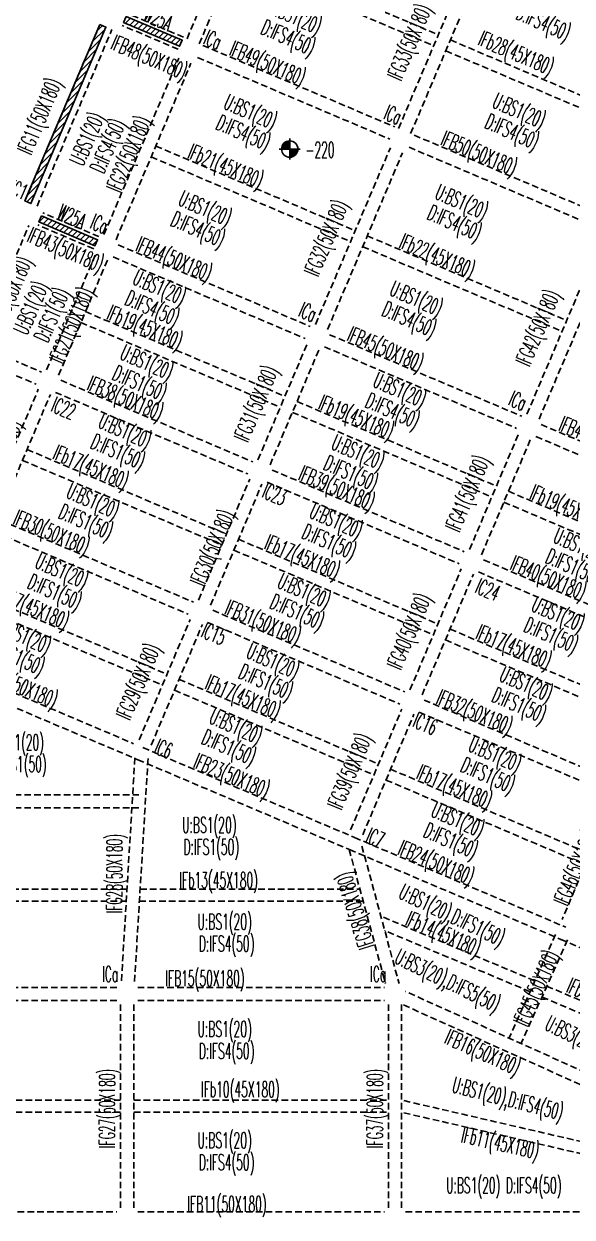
# Model space of a CAD drawing. Header units: centimetres. Extents: x -47768 to 194820, y -149527 to 141949.
# Drawn here: x 61099 to 63187, y 14199 to 18742 of the extents above; entities that cross this region are included whole.
import ezdxf
from ezdxf.enums import TextEntityAlignment as Align

# ---------------------------------------------------------------- set-up
doc = ezdxf.new("R2010")
doc.units = ezdxf.units.CM
doc.linetypes.add('HIDDEN', pattern=[0.375, 0.25, -0.125])
doc.layers.get('0').update_dxf_attribs({"color": 8})
for name, color, linetype in [('0S-B', 6, 'HIDDEN'), ('0S-J', 3, 'HIDDEN'), ('0S-WALL', 40, 'Continuous'), ('1S-BN', 7, 'Continuous'), ('1S-CN', 2, 'Continuous'), ('1S-FSN(主樓)', 11, 'Continuous'), ('1S-JN', 3, 'Continuous'), ('1S-SN', 4, 'Continuous'), ('1S-WN', 40, 'Continuous'), ('FL高程', 7, 'Continuous')]:
    doc.layers.add(name, color=color, linetype=linetype)
doc.styles.add('ae', font='romans.shx', dxfattribs={"bigfont": 'chineset.shx'})
doc.styles.add('CHINA', font='romans.shx', dxfattribs={"width": 0.85, "bigfont": 'chineset.shx'})
doc.styles.add('txt', font='romans.shx', dxfattribs={"height": 0.2, "bigfont": 'chineset.shx'})
pattern_1 = [(45, (61155.991, 17897.546), (-11.22532, 11.22532), [])]

# ---------------------------------------------------------------- blocks, each defined once
blk = doc.blocks.new('ELE')
at = {"ltscale": 100}
h = blk.add_hatch(color=0, dxfattribs=at)
h.dxf.hatch_style = 1
edge = h.paths.add_edge_path()
edge.add_arc((55199, -2026.6), 20.7, 90, 180)
edge.add_line((55178.3, -2026.6), (55199, -2026.6))
edge.add_line((55199, -2026.6), (55199, -2005.9))
h = blk.add_hatch(color=0, dxfattribs=at)
h.dxf.hatch_style = 1
edge = h.paths.add_edge_path()
edge.add_line((55199, -2047.4), (55199, -2026.6))
edge.add_line((55199, -2026.6), (55219.7, -2026.6))
edge.add_arc((55199, -2026.6), 20.7, 270, 360, ccw=False)
at = {"color": 0, "ltscale": 100}
for q in [(55172.4, -2026.6), (55199, -2000), (55225.6, -2026.6), (55199, -2053.2)]:
    blk.add_line((55199, -2026.6), q, dxfattribs=at)
blk.add_circle((55199, -2026.6), 20.7, dxfattribs=at)
blk = doc.blocks.new('0S-ELE')
at = {"layer": 'FL高程', "ltscale": 100, "xscale": 1.5, "yscale": 1.5, "zscale": 1.5}
blk.add_blockref('ELE', (-26764.5, -529.8), dxfattribs=at)
at = {"layer": 'FL高程', "ltscale": 100, "style": 'CHINA', "width": 0.5}
blk.add_attdef('+150', text='', height=60, dxfattribs=at).set_placement((56149.6, -3572.5), align=Align.MIDDLE)

msp = doc.modelspace()

# ---------------------------------------------------------------- hatches: boundary and pattern name
at = {"layer": '0S-WALL'}
h = msp.add_hatch(dxfattribs=at)
h.set_pattern_fill('ANSI31', color=256, scale=5)
h.set_pattern_definition(pattern_1)
h.paths.add_polyline_path([(61488.2524, 18770.5483), (61701.8095, 18679.8986), (61692.0413, 18656.886), (61478.4841, 18747.5356)])
h = msp.add_hatch(dxfattribs=at)
h.set_pattern_fill('ANSI31', color=256, scale=5)
h.set_pattern_definition([(45, (61102.864, 18058.012), (-11.22532, 11.22532), [])])
h.paths.add_polyline_path([(61388.0976, 18739.7487), (61411.1102, 18729.9805), (61125.8765, 18058.0119), (61102.8639, 18067.7802)])
h = msp.add_hatch(dxfattribs=at)
h.set_pattern_fill('ANSI31', color=256, scale=5)
h.set_pattern_definition(pattern_1)
h.paths.add_polyline_path([(61165.7591, 18011.2078), (61379.3163, 17920.5582), (61369.548, 17897.5456), (61155.9909, 17988.1952)])

# ---------------------------------------------------------------- linework, layer by layer
at = {"layer": '0S-B', "ltscale": 100}
for p, q in [((61720.3612, 18685.6201), (62005.5949, 19357.5886)), ((61766.3864, 18666.0835), (62051.6201, 19338.052)), ((62525.8029, 18343.7303), (62811.0366, 19015.6989)), ((62571.8281, 18324.1938), (62857.0619, 18996.1623)), ((61706.5282, 18691.4157), (61493.2654, 18781.9521)), ((61102.8636, 18067.7803), (61388.0974, 18739.7488)), ((61148.8889, 18048.2437), (61434.1226, 18720.2123)), ((61686.9895, 18645.3914), (61473.7267, 18735.9278)), ((61780.1664, 18660.1582), (62511.9678, 18349.5269)), ((61403.8733, 17940.0092), (61689.1065, 18611.978)), ((61449.8985, 17920.4727), (61735.1317, 18592.4415)), ((61760.6298, 18614.1329), (62492.4312, 18303.5017)), ((62585.6122, 18318.2667), (63317.4086, 18007.6346)), ((62209.3145, 17598.1198), (62494.5485, 18270.0882)), ((62566.0755, 18272.2415), (63297.8719, 17961.6094)), ((62255.3397, 17578.5832), (62540.5737, 18250.5516)), ((61384.175, 17931.9992), (61171.019, 18022.4903)), ((60924.2183, 17518.953), (61117.6304, 17974.6033)), ((61364.6363, 17885.9749), (61151.4803, 17976.466)), ((61457.8132, 17900.7417), (62189.6146, 17590.1104)), ((63014.7513, 17256.2321), (63299.985, 17928.2007)), ((63060.7766, 17236.6956), (63346.0103, 17908.6641)), ((61185.0633, 17424.5268), (61372.6148, 17866.3689)), ((61438.2767, 17854.7164), (62170.078, 17544.0852)), ((61231.0885, 17404.9902), (61418.64, 17846.8323)), ((60433.5892, 17727.2126), (61165.3906, 17416.5814)), ((60414.0526, 17681.1874), (61145.854, 17370.5562)), ((62263.255, 17558.8519), (62995.0522, 17248.2089)), ((61990.4848, 17082.6457), (62178.0569, 17524.4815)), ((62036.5091, 17063.107), (62224.0813, 17504.9428)), ((62243.7177, 17512.827), (62975.5149, 17202.1839)), ((61239.0038, 17385.2589), (61970.8051, 17074.6277)), ((60958.419, 16890.6426), (61153.779, 17350.8226)), ((61004.4433, 16871.1039), (61199.8033, 17331.2839)), ((61219.4672, 17339.2337), (61951.2686, 17028.6024)), ((62795.9668, 16740.7945), (62983.4607, 17182.5161)), ((63068.6916, 17216.952), (63800.4981, 16906.3309)), ((62841.9721, 16721.2108), (63029.5181, 17163.0552)), ((63049.1557, 17170.9265), (63780.9622, 16860.3054)), ((62044.4906, 17043.4754), (62776.2531, 16732.7337)), ((61763.8607, 16548.7527), (61959.2247, 17009.0059)), ((62024.9473, 16997.4531), (62756.7098, 16686.7114)), ((61809.886, 16529.2163), (62005.25, 16989.4695)), ((61012.427, 16851.4775), (61744.2265, 16540.841)), ((60992.8901, 16805.4524), (61724.6897, 16494.8159)), ((62849.8865, 16701.4795), (63581.6929, 16390.8584)), ((62569.3025, 16206.8631), (62764.6903, 16667.1086)), ((62615.3268, 16187.3244), (62810.7146, 16647.5699)), ((62830.3506, 16655.4539), (63562.157, 16344.8328)), ((61817.8668, 16509.5832), (62549.6333, 16198.853)), ((61537.736, 16016.0361), (61732.6302, 16475.1038)), ((61583.7601, 15996.4969), (61778.6543, 16455.5645)), ((61798.3242, 16463.5605), (62530.0907, 16152.8303)), ((60782.6618, 16313.4422), (61516.8003, 16001.8075)), ((60727.4766, 16282.55), (61532.9139, 15940.6491)), ((62343.1773, 15674.1449), (62538.0424, 16133.2234)), ((62623.3083, 16167.6936), (63355.1119, 15857.0668)), ((62389.2026, 15654.6085), (62584.0678, 16113.687)), ((62603.772, 16121.6682), (63335.5756, 15811.0415)), ((61521.7075, 15947.8646), (61469.8085, 15089.1276)), ((61552.4514, 15986.674), (62357.8927, 15644.7844)), ((61571.6165, 15944.8482), (61519.7175, 15086.1112)), ((61532.9149, 15940.6487), (62338.3561, 15598.7592)), ((60688.3864, 15807.3315), (61536.7473, 15807.3315)), ((63343.4868, 15791.3325), (63148.6062, 15332.1269)), ((60688.3864, 15757.3315), (61536.7473, 15757.3315)), ((62357.8927, 15644.7844), (63163.3344, 15302.8947)), ((62337.9973, 15598.9699), (62475.7484, 15089.1276)), ((62338.3561, 15598.7592), (63143.7979, 15256.8695)), ((62386.2665, 15612.0114), (62527.5412, 15089.1276)), ((63123.8251, 15275.3678), (62947.0419, 14881.5127)), ((63169.4407, 15254.8931), (62992.6576, 14861.038)), ((63143.7979, 15256.8695), (63949.2396, 14914.9797)), ((61452.4379, 15074.1824), (60512.4379, 15074.1824)), ((61532.4379, 15074.1824), (62472.4379, 15074.1824)), ((63647.9082, 14565.1077), (62552.4379, 15058.5297)), ((61452.4379, 15024.1824), (60512.4379, 15024.1824)), ((61467.44, 15009.1276), (61467.44, 14234.1276)), ((61517.44, 15009.1276), (61517.44, 14234.1276)), ((61532.4379, 15024.1824), (62472.4379, 15024.1824)), ((62487.44, 15009.1276), (62487.44, 14234.1276)), ((62537.44, 15009.1276), (62537.44, 14234.1276)), ((63627.374, 14519.5188), (62540.3697, 15009.1276)), ((60512.4379, 14219.1824), (61452.4379, 14219.1824)), ((61532.4379, 14219.1824), (62472.4379, 14219.1824)), ((62552.4379, 14219.1824), (63615.4379, 14219.1824))]:
    msp.add_line(p, q, dxfattribs=at)
at = {"layer": '0S-J', "ltscale": 100}
for p, q in [((61917.7947, 19022.7791), (62677.2112, 18700.4259)), ((61900.2118, 18981.3564), (62659.6283, 18659.0032)), ((62723.2365, 18680.8894), (63482.653, 18358.5362)), ((62705.6536, 18639.4667), (63465.0701, 18317.1135)), ((61601.2516, 18277.0397), (62360.6797, 17954.6943)), ((61583.6692, 18235.6167), (62343.0974, 17913.2713)), ((62406.7053, 17935.1584), (63166.1262, 17612.8133)), ((62389.1229, 17893.7355), (63148.5438, 17571.3904)), ((61333.6007, 17646.4938), (62093.0289, 17324.1484)), ((61316.0184, 17605.0708), (62075.4466, 17282.7255)), ((62121.4721, 17263.1896), (62880.893, 16940.8445)), ((62139.0545, 17304.6125), (62898.4754, 16982.2674)), ((61110.873, 17121.8111), (61870.3164, 16799.4593)), ((61093.2907, 17080.3881), (61852.7341, 16758.0363)), ((62944.499, 16962.7252), (63703.9085, 16640.3579)), ((62926.9153, 16921.3028), (63686.3248, 16598.9355)), ((61916.342, 16779.9234), (62675.7629, 16457.5783)), ((61898.7595, 16738.5004), (62658.1804, 16416.1554)), ((60884.5047, 16588.5504), (61643.9592, 16266.1938)), ((60866.9224, 16547.1274), (61626.3769, 16224.7709)), ((62721.7864, 16438.0361), (63481.1711, 16115.6793)), ((62704.2027, 16396.6137), (63463.5874, 16074.257)), ((61689.9848, 16246.6579), (62449.4057, 15924.3129)), ((61672.4024, 16205.235), (62431.8233, 15882.8899)), ((62495.4293, 15904.7706), (63254.8388, 15582.4033)), ((62477.8456, 15863.3482), (63237.2551, 15540.9809)), ((61491.4842, 15447.7794), (60582.5559, 15447.7794)), ((61541.5745, 15447.7794), (62378.8167, 15447.7794)), ((61491.4842, 15402.7794), (60582.5559, 15402.7794)), ((61538.855, 15402.7794), (62390.9786, 15402.7794)), ((63044.1399, 15099.1876), (62458.414, 15344.9801)), ((63026.7272, 15057.693), (62473.2855, 15289.9379)), ((63072.3047, 15037.2343), (63782.7028, 14737.5858)), ((63089.7937, 15078.6968), (63809.313, 14775.2009)), ((61467.44, 14644.1824), (60497.4381, 14644.1824)), ((61517.44, 14644.1824), (62487.44, 14644.1824)), ((63630.1334, 14392.7099), (62537.44, 14644.7733)), ((61467.44, 14599.1824), (60497.4381, 14599.1824)), ((61517.44, 14599.1824), (62487.44, 14599.1824)), ((63630.1334, 14346.5281), (62537.44, 14598.5915))]:
    msp.add_line(p, q, dxfattribs=at)
at = {"layer": '0S-WALL', "ltscale": 100}
for points in [[(61488.2524, 18770.5483), (61701.8095, 18679.8986), (61692.0413, 18656.886), (61478.4841, 18747.5356), (61488.2524, 18770.5483)], [(61388.0976, 18739.7487), (61411.1102, 18729.9805), (61125.8765, 18058.0119), (61102.8639, 18067.7802), (61388.0976, 18739.7487)], [(61165.7591, 18011.2078), (61379.3163, 17920.5582), (61369.548, 17897.5456), (61155.9909, 17988.1952), (61165.7591, 18011.2078)]]:
    msp.add_lwpolyline(points, dxfattribs=at)

# ---------------------------------------------------------------- block references
at = {"layer": 'FL高程', "color": 0, "ltscale": 100}
msp.add_blockref('0S-ELE', (6077.4077, 21835.2046), dxfattribs=at).add_auto_attribs({'+150': '-220'})

# ---------------------------------------------------------------- texts
at = {"layer": '1S-BN', "style": 'txt', "width": 0.5}
for s, rotation, p in [('IFG33(50X180)', 427, (62570.6116, 18671.2431)), ('IFB48(50X180)', 337, (61574.5624, 18611.8883)), ('IFB49(50X180)', 337, (62025.7745, 18588.5634)), ('IFG11(50X180)', 427, (61161.4802, 18389.432)), ('IFG22(50X180)', 427, (61500.8703, 18245.3694)), ('IFB50(50X180)', 337, (62831.2162, 18246.6737)), ('IFG32(50X180)', 427, (62254.1194, 17925.6342)), ('IFB43(50X180)', 337, (61256.2667, 17878.9931)), ('IFB44(50X180)', 337, (61669.3595, 17843.6053)), ('IFG10(50X180)', 427, (61048.4704, 17711.0076)), ('IFG21(50X180)', 427, (61283.1108, 17593.6459)), ('IFG42(50X180)', 427, (63059.5612, 17583.7444)), ('IFB45(50X180)', 337, (62474.8012, 17501.7156)), ('IFB38(50X180)', 337, (61483.9962, 17313.9255)), ('IFG31(50X180)', 427, (61986.4686, 17295.0883)), ('IFG20(50X180)', 427, (61010.4832, 17090.1413)), ('IFB46(50X180)', 337, (63280.243, 17159.8258)), ('IFG41(50X180)', 427, (62791.9104, 16953.1986)), ('IFB39(50X180)', 337, (62289.4379, 16972.0358)), ('IFB30(50X180)', 337, (61202.8771, 16803.24)), ('IFG30(50X180)', 427, (61819.8151, 16746.6034)), ('IFB40(50X180)', 337, (63094.8797, 16630.1461)), ('IFB31(50X180)', 337, (62008.3188, 16461.3503)), ('IFG40(50X180)', 427, (62569.1936, 16428.5108)), ('IFG29(50X180)', 427, (61537.3671, 16237.0716)), ('IFB22(50X180)', 337, (61081.7213, 16219.1566)), ('IFB32(50X180)', 337, (62813.7606, 16119.4605)), ('IFG39(50X180)', 427, (62342.8089, 15895.1818)), ('IFB23(50X180)', 337, (61889.0162, 15876.4802)), ('IFG46(50X180)', 427, (63204.3487, 15529.4848)), ('IFG28(50X180)', 90, (61447.8583, 15506.9809)), ('IFB24(50X180)', 337, (62667.8911, 15545.8576)), ('IFG38(50X180)', 107.5201481, (62364.1811, 15367.7769)), ('IFG45(50X180)', 425.8846008, (63053.3935, 15070.0872)), ('IFB15(50X180)', 359.9999978, (61788.2478, 15104.2515)), ('IFB16(50X180)', 695.8846105, (62844.6719, 14823.6315)), ('IFG27(50X180)', 90, (61419.6299, 14613.1561)), ('IFG37(50X180)', 90, (62439.6294, 14613.1562)), ('IFB11(50X180)', 360.0000198, (61872.1369, 14245.0515))]:
    msp.add_text(s, height=60, rotation=rotation, dxfattribs=at).set_placement(p, align=Align.MIDDLE)
at = {"layer": '1S-CN', "style": 'txt', "width": 0.5}
for s, p in [('ICa', (61818.8847, 18682.0587)), ('ICa', (62504.9119, 18396.2586)), ('IWC1', (61065.3949, 18115.6778)), ('ICa', (61386.4723, 17980.8601)), ('ICa', (62180.6648, 17645.2822)), ('IC22', (61250.2788, 17278.7921)), ('ICa', (62980.2952, 17307.6737)), ('IC23', (62053.6755, 16951.4083)), ('IC24', (62865.6297, 16588.0034)), ('IC15', (61822.4489, 16419.4691)), ('IC16', (62627.8906, 16077.5794)), ('IC6', (61631.2042, 15982.715)), ('IC7', (62437.4833, 15643.66))]:
    msp.add_text(s, height=60, rotation=337, dxfattribs=at).set_placement(p, align=Align.MIDDLE)
for p in [(61427.7334, 15124.4985), (62447.7335, 15124.4984)]:
    msp.add_text('ICa', height=60, dxfattribs=at).set_placement(p, align=Align.MIDDLE)
at = {"layer": '1S-FSN(主樓)', "linetype": 'Continuous', "style": 'ae', "width": 0.5}
for s, rotation, p in [('D:IFS1(50)', 66.2373114, (61189.5646, 17525.3028)), ('D:IFS1(50)', 336.2373114, (61430.9564, 17389.9189)), ('D:IFS1(50)', 336.2373114, (62235.4339, 17047.1905)), ('D:IFS1(50)', 336.2373114, (62152.3404, 16786.3296)), ('D:IFS1(50)', 336.2373114, (63080.833, 16691.9372)), ('D:IFS1(50)', 336.2373114, (62030.5241, 16519.7415)), ('D:IFS1(50)', 336.2373114, (62997.7395, 16431.0764)), ('D:IFS1(50)', 336.2373114, (61911.7669, 16252.7336)), ('D:IFS1(50)', 336.2373114, (62875.9232, 16164.4882)), ('D:IFS1(50)', 336.2373114, (61770.3905, 16003.8746)), ('D:IFS1(50)', 336.2373114, (62757.166, 15897.4803)), ('D:IFS1(50)', 336.2373114, (62615.7896, 15648.6214)), ('U:BS1(20),D:IFS1(50)', 694.4227854, (62521.7289, 15415.9855))]:
    msp.add_text(s, height=60, rotation=rotation, dxfattribs=at).set_placement(p)
at = {"layer": '1S-FSN(主樓)', "ltscale": 100, "style": 'ae', "width": 0.5}
for p in [(61347.8629, 17129.058), (61226.0466, 16862.4699), (61107.2895, 16595.4619), (60965.913, 16346.603)]:
    msp.add_text('D:IFS1(50)', height=60, rotation=336.2373114, dxfattribs=at).set_placement(p)
msp.add_text('D:IFS1(50)', height=60, dxfattribs=at).set_placement((60973.3311, 15893.7906))
at = {"layer": '1S-FSN(主樓)', "linetype": 'Continuous', "style": 'ae', "width": 0.5}
msp.add_text('D:IFS1(50)', height=60, dxfattribs=at).set_placement((61706.328, 15578.6957))
at = {"layer": '1S-JN', "style": 'txt', "width": 0.5}
for s, rotation, p in [('IFb28(45X180)', 337, (62972.3668, 18627.8616)), ('IFb21(45X180)', 337, (61866.2043, 18197.2353)), ('IFb22(45X180)', 337, (62671.6461, 17855.3456)), ('IFb19(45X180)', 337, (61558.0857, 17583.8663)), ('IFb19(45X180)', 337, (62363.5275, 17241.9766)), ('IFb17(45X180)', 337, (61352.8703, 17051.7369)), ('IFb19(45X180)', 337, (63168.9692, 16900.0869)), ('IFb17(45X180)', 337, (62158.3121, 16709.8471)), ('IFb17(45X180)', 337, (61126.5202, 16518.4684)), ('IFb17(45X180)', 337, (62963.7538, 16367.9574)), ('IFb17(45X180)', 337, (61931.962, 16176.5787)), ('IFb17(45X180)', 337, (62737.4037, 15834.6889)), ('IFb13(45X180)', 359.9999981, (61840.4237, 15477.8483)), ('IFb14(45X180)', 696.0494558, (62694.8912, 15274.6947)), ('IFb15(45X180)', 696.0494553, (63308.085, 15019.6776)), ('IFb10(45X180)', 359.9999994, (61923.0715, 14681.652)), ('IFb11(45X180)', 347.383873, (62912.2294, 14477.4154))]:
    msp.add_text(s, height=60, rotation=rotation, dxfattribs=at).set_placement(p, align=Align.MIDDLE)
at = {"layer": '1S-SN', "linetype": 'Continuous', "style": 'ae', "width": 0.5}
for s, rotation, p in [('U:BS1(20)', 336.2373114, (62025.8043, 18784.3429)), ('D:IFS4(50)', 336.2373114, (62969.2159, 18762.1033)), ('D:IFS4(50)', 336.2373114, (61996.5722, 18705.9238)), ('U:BS1(20)', 336.2373114, (61855.0358, 18421.8755)), ('U:BS1(20)', 336.2373114, (62878.4001, 18426.2037)), ('U:BS1(20)', 66.2373114, (61324.4031, 18197.808)), ('D:IFS4(50)', 336.2373114, (62849.1679, 18347.7846)), ('D:IFS4(50)', 66.2373114, (61402.8222, 18168.5758)), ('D:IFS4(50)', 336.2373114, (61825.8037, 18343.4564)), ('U:BS1(20)', 336.2373114, (62659.5133, 18079.1471)), ('U:BS1(20)', 336.2373114, (61682.3829, 18054.3405)), ('D:IFS4(50)', 336.2373114, (62630.2811, 18000.728)), ('D:IFS4(50)', 336.2373114, (61653.1507, 17975.9214)), ('U:BS1(20)', 336.2373114, (61508.4209, 17753.4358)), ('U:BS1(20)', 336.2373114, (62486.8604, 17711.6122)), ('U:BS1(20)', 66.2373114, (61111.1455, 17554.535)), ('D:IFS4(50)', 336.2373114, (61479.1887, 17675.0167)), ('D:IFS4(50)', 336.2373114, (62457.6282, 17633.1931)), ('U:BS1(20)', 336.2373114, (61460.1886, 17468.338)), ('U:BS1(20)', 336.2373114, (62423.6879, 17363.5119)), ('D:IFS4(50)', 336.2373114, (62394.4557, 17285.0928)), ('U:BS1(20)', 336.2373114, (61377.0951, 17207.4771)), ('U:BS1(20)', 336.2373114, (62264.6661, 17125.6096)), ('U:BS1(20)', 336.2373114, (61255.2788, 16940.889)), ('U:BS1(20)', 336.2373114, (62181.5726, 16864.7488)), ('U:BS1(20)', 336.2373114, (63110.0652, 16770.3563)), ('U:BS1(20)', 336.2373114, (61136.5216, 16673.881)), ('U:BS1(20)', 336.2373114, (62059.7563, 16598.1606)), ('U:BS1(20)', 336.2373114, (63026.9717, 16509.4955)), ('U:BS1(20)', 336.2373114, (60995.1452, 16425.0221)), ('U:BS1(20)', 336.2373114, (61940.9991, 16331.1527)), ('U:BS1(20)', 336.2373114, (62905.1554, 16242.9073)), ('U:BS1(20)', 336.2373114, (61799.6227, 16082.2937)), ('U:BS1(20)', 336.2373114, (62786.3982, 15975.8994)), ('U:BS1(20)', 336.2373114, (62645.0218, 15727.0405)), ('U:BS3(20),D:IFS5(50)', 693.7114026, (62505.893, 15169.3206)), ('U:BS3(20),D:IFS5(50)', 693.7114026, (63078.0357, 14915.604)), ('U:BS1(20),D:IFS4(50)', 345.4346156, (62725.7281, 14676.3133))]:
    msp.add_text(s, height=60, rotation=rotation, dxfattribs=at).set_placement(p)
for s, p in [('U:BS1(20)', (60968.4861, 15977.3406)), ('U:BS1(20)', (61701.483, 15662.2457)), ('U:BS1(20)', (61759.783, 15294.0058)), ('D:IFS4(50)', (61764.628, 15210.4558)), ('U:BS1(20)', (61759.783, 14885.1554)), ('D:IFS4(50)', (61764.628, 14801.6054)), ('U:BS1(20)', (61759.783, 14461.9419)), ('D:IFS4(50)', (61764.628, 14378.3919)), ('U:BS1(20) D:IFS4(50)', (62706.4413, 14290.5298))]:
    msp.add_text(s, height=60, dxfattribs=at).set_placement(p)
at = {"layer": '1S-WN', "style": 'CHINA', "width": 0.5}
for p in [(61610.5394, 18761.8194), (61281.2751, 18008.0731)]:
    msp.add_text('W25A', height=60, rotation=335.0586051, dxfattribs=at).set_placement(p, align=Align.MIDDLE)

doc.saveas('drawing.dxf')
